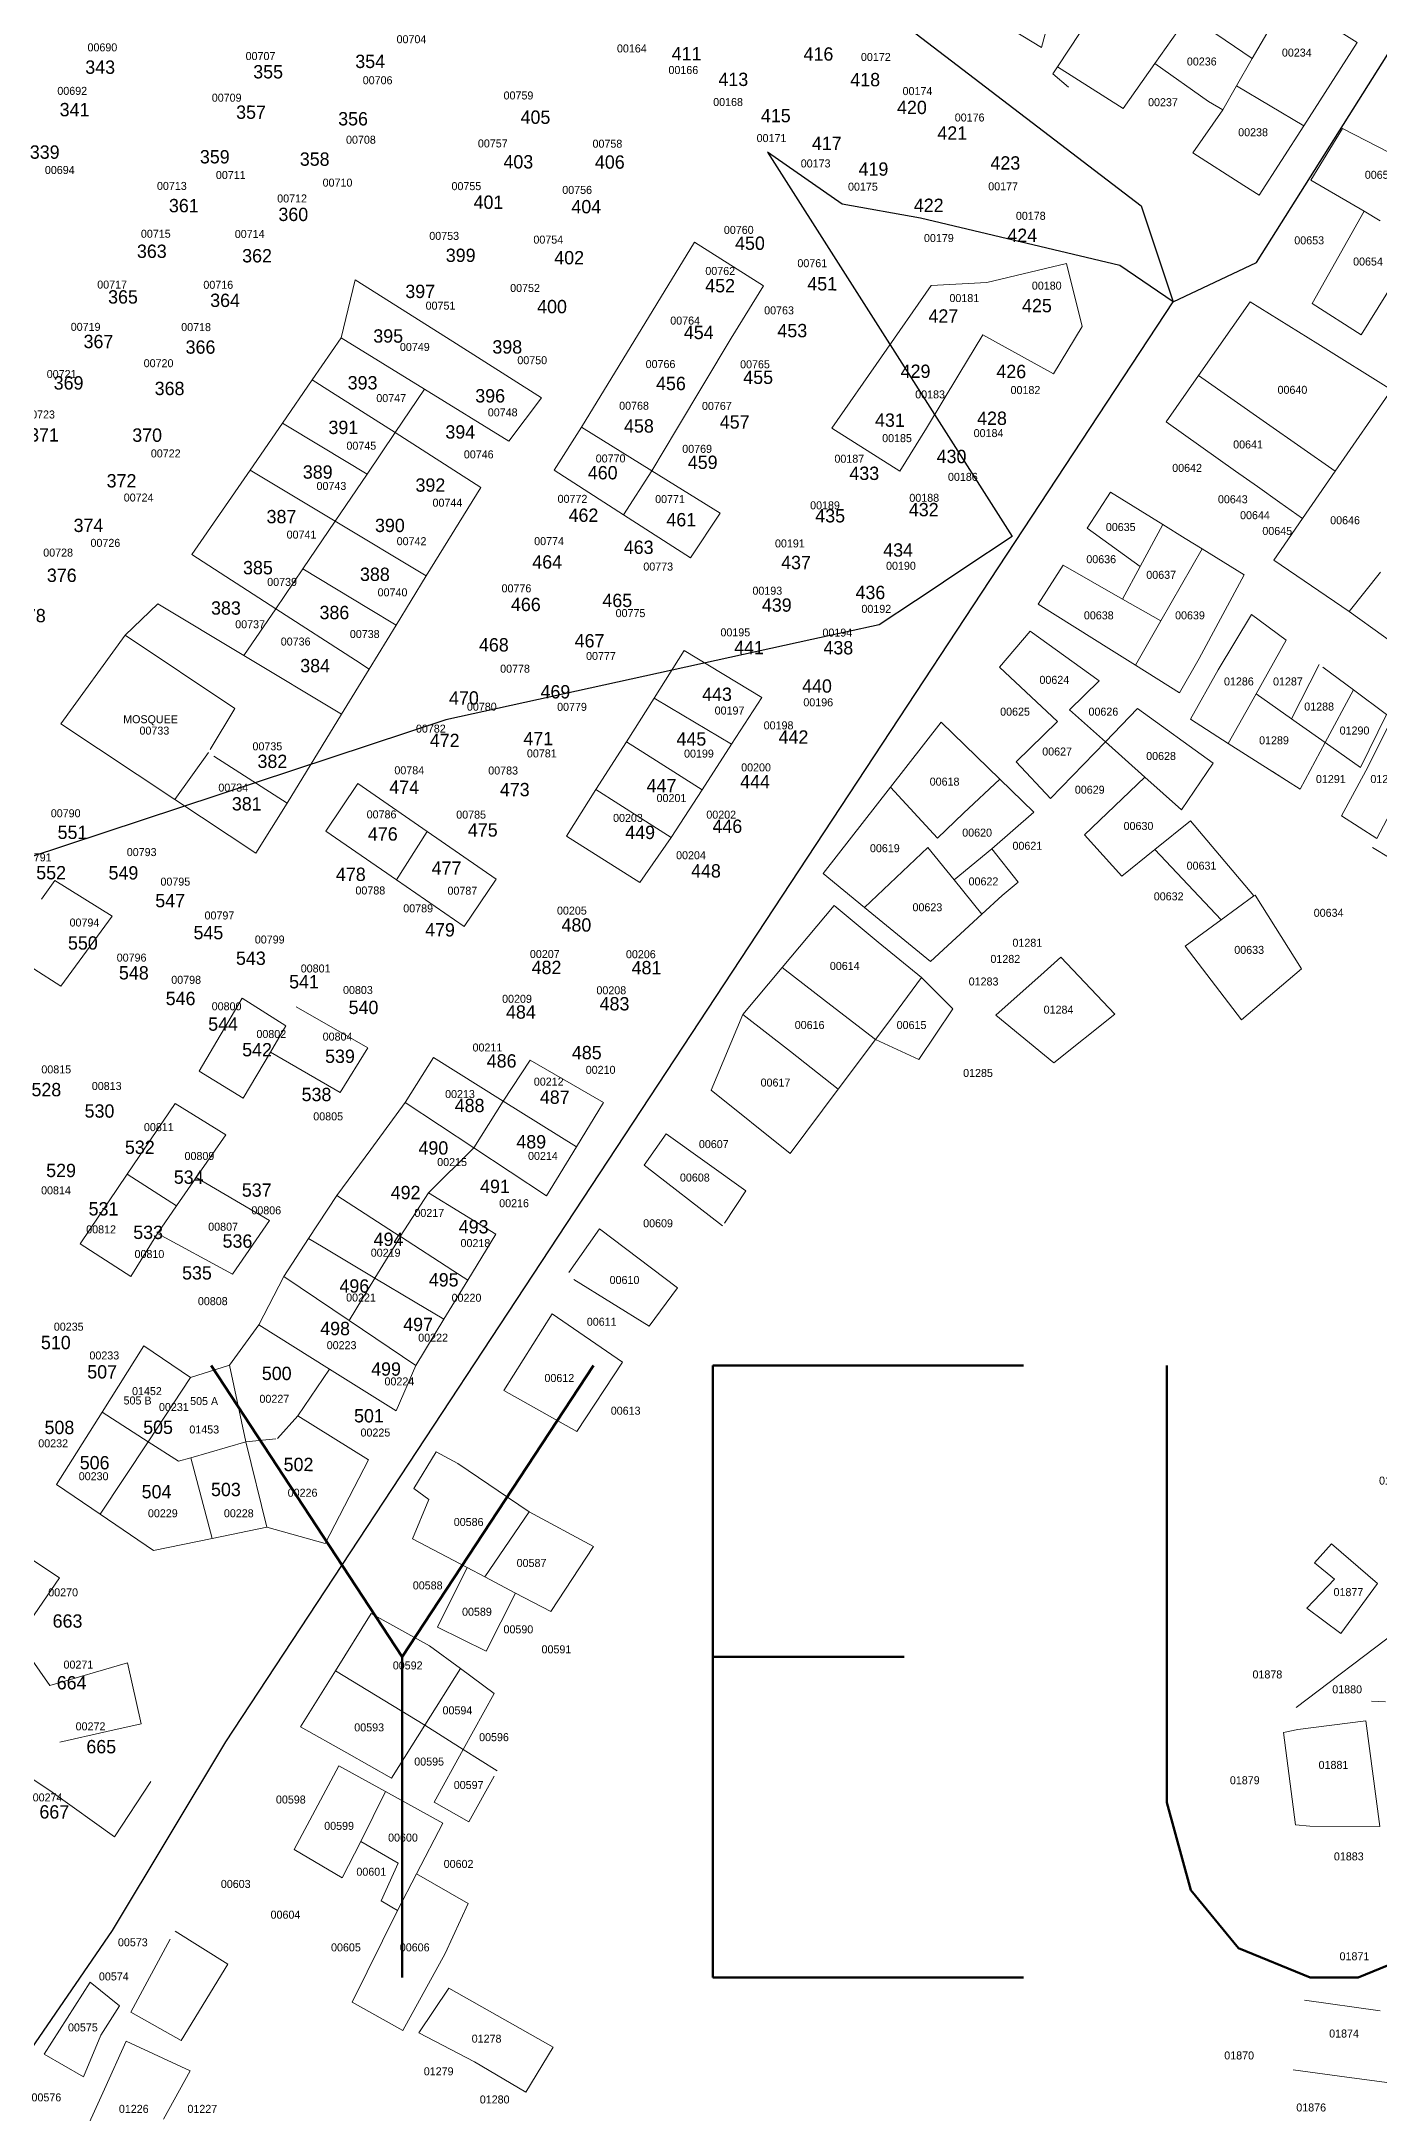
# Model space of a CAD drawing. Header units: metres. Extents: x 245232 to 248406, y 1633796 to 1637634.
# Drawn here: x 245980.5 to 246231.2, y 1635324.9 to 1635713.3 of the extents above; entities that cross this region are included whole.
import ezdxf
from ezdxf.enums import TextEntityAlignment as Align

# ---------------------------------------------------------------- set-up
doc = ezdxf.new("R2010")
doc.units = ezdxf.units.M
doc.header["$MEASUREMENT"] = 0
for name, color, linetype in [('historique_numero_parcelle', 7, 'Continuous'), ('limites_sections', 7, 'Continuous'), ('numero_lot', 7, 'Continuous')]:
    doc.layers.add(name, color=color, linetype=linetype)
doc.layers.add('LIMITES_PARCELLES', color=7, linetype='Continuous', lineweight=0, true_color=0xffffff)
doc.layers.add('Nom_Commune', color=7, linetype='Continuous', lineweight=0)
doc.layers.add('Toponymie', color=7, linetype='Continuous', lineweight=30)
doc.styles.add('Style-ENGINEERING', font='ENGINEERING.shx')
doc.styles.add('Style-FANCY', font='FANCY.shx')
doc.styles.add('Style-STANDARD', font='STANDARD.shx')
doc.styles.add('Style-WORKING', font='WORKING.shx')

msp = doc.modelspace()

# ---------------------------------------------------------------- linework, layer by layer
at = {"layer": 'limites_parcelles'}
for p, q in [((246173.188, 1635731.943), (246167.897, 1635712.152)), ((246170.871, 1635708.494), (246182.827, 1635726.678)), ((246167.897, 1635712.152), (246155.953, 1635719.401)), ((246195.477, 1635718.095), (246189.151, 1635709.148)), ((246195.477, 1635718.095), (246207.35, 1635710.04)), ((246207.35, 1635710.04), (246213.897, 1635721.314)), ((246213.897, 1635721.314), (246227.051, 1635713.052)), ((246207.35, 1635710.04), (246204.452, 1635704.959)), ((246227.051, 1635713.052), (246217.03, 1635697.473)), ((246170.03, 1635707.215), (246170.871, 1635708.494)), ((246172.94, 1635704.702), (246170.03, 1635707.215)), ((246183.162, 1635700.678), (246170.871, 1635708.494)), ((246189.151, 1635709.148), (246183.162, 1635700.678)), ((246199.174, 1635702.023), (246189.151, 1635709.148)), ((246204.452, 1635704.959), (246201.873, 1635700.435)), ((246204.452, 1635704.959), (246217.03, 1635697.473)), ((246196.218, 1635692.374), (246201.873, 1635700.435)), ((246201.873, 1635700.435), (246199.174, 1635702.023)), ((246217.03, 1635697.473), (246208.659, 1635684.461)), ((246218.382, 1635687.271), (246224.286, 1635696.918)), ((246224.286, 1635696.918), (246237.552, 1635690.141)), ((246205.806, 1635686.276), (246196.218, 1635692.374)), ((246228.337, 1635681.424), (246218.382, 1635687.271)), ((246208.659, 1635684.461), (246205.806, 1635686.276)), ((246218.583, 1635664.144), (246228.337, 1635681.424)), ((246231.344, 1635679.657), (246228.337, 1635681.424)), ((246081.659, 1635640.976), (246102.873, 1635675.615)), ((246102.873, 1635675.615), (246115.785, 1635667.466)), ((246238.469, 1635675.471), (246227.792, 1635658.265)), ((246157.637, 1635668.094), (246172.602, 1635671.675)), ((246172.602, 1635671.675), (246175.502, 1635659.819)), ((246036.643, 1635657.701), (246039.263, 1635668.576)), ((246039.263, 1635668.576), (246057.556, 1635657.004)), ((246115.785, 1635667.466), (246109.753, 1635657.623)), ((246128.617, 1635640.769), (246147.184, 1635667.506)), ((246147.184, 1635667.506), (246157.637, 1635668.094)), ((246197.308, 1635650.633), (246206.966, 1635664.472)), ((246206.966, 1635664.472), (246219.67, 1635656.56)), ((246227.792, 1635658.265), (246218.583, 1635664.144)), ((246175.502, 1635659.819), (246170.148, 1635650.963)), ((246031.238, 1635649.857), (246036.643, 1635657.701)), ((246036.643, 1635657.701), (246052.264, 1635648.079)), ((246057.556, 1635657.004), (246074.188, 1635646.483)), ((246109.753, 1635657.623), (246104.622, 1635649.068)), ((246156.871, 1635658.298), (246152.381, 1635650.815)), ((246170.148, 1635650.963), (246156.871, 1635658.298)), ((246219.67, 1635656.56), (246233.477, 1635647.962)), ((246025.649, 1635641.748), (246031.238, 1635649.857)), ((246031.238, 1635649.857), (246034.842, 1635647.554)), ((246052.264, 1635648.079), (246046.753, 1635639.944)), ((246068.098, 1635638.325), (246052.264, 1635648.079)), ((246104.622, 1635649.068), (246099.489, 1635640.507)), ((246152.381, 1635650.815), (246146.366, 1635640.789)), ((246191.247, 1635641.95), (246197.308, 1635650.633)), ((246210.064, 1635641.728), (246197.308, 1635650.633)), ((246233.477, 1635647.962), (246222.946, 1635632.733)), ((246034.842, 1635647.554), (246046.753, 1635639.944)), ((246074.188, 1635646.483), (246068.098, 1635638.325)), ((246019.577, 1635632.937), (246025.649, 1635641.748)), ((246033.021, 1635637.301), (246025.649, 1635641.748)), ((246076.55, 1635632.93), (246081.659, 1635640.976)), ((246081.659, 1635640.976), (246094.861, 1635632.79)), ((246099.489, 1635640.507), (246094.861, 1635632.79)), ((246141.317, 1635632.726), (246128.617, 1635640.769)), ((246146.366, 1635640.789), (246141.317, 1635632.726)), ((246204.248, 1635632.749), (246191.247, 1635641.95)), ((246222.946, 1635632.733), (246210.064, 1635641.728)), ((246041.498, 1635632.188), (246033.021, 1635637.301)), ((246046.753, 1635639.944), (246041.498, 1635632.188)), ((246046.753, 1635639.944), (246062.797, 1635629.692)), ((246008.662, 1635617.099), (246019.577, 1635632.937)), ((246035.52, 1635623.362), (246019.577, 1635632.937)), ((246089.583, 1635624.542), (246076.55, 1635632.93)), ((246089.583, 1635624.542), (246094.861, 1635632.79)), ((246094.861, 1635632.79), (246107.689, 1635624.836)), ((246208.373, 1635629.829), (246204.248, 1635632.749)), ((246222.946, 1635632.733), (246216.809, 1635623.859)), ((246041.498, 1635632.188), (246035.52, 1635623.362)), ((246062.797, 1635629.692), (246052.609, 1635613.099)), ((246176.44, 1635622.024), (246180.819, 1635628.793)), ((246180.819, 1635628.793), (246190.63, 1635622.713)), ((246212.553, 1635626.871), (246208.373, 1635629.829)), ((246102.091, 1635616.491), (246089.583, 1635624.542)), ((246089.583, 1635624.542), (246089.583, 1635624.542)), ((246107.689, 1635624.836), (246102.091, 1635616.491)), ((246216.809, 1635623.859), (246212.553, 1635626.871)), ((246029.452, 1635614.405), (246035.52, 1635623.362)), ((246035.52, 1635623.362), (246052.609, 1635613.099)), ((246186.361, 1635614.829), (246176.44, 1635622.024)), ((246186.361, 1635614.829), (246190.63, 1635622.713)), ((246190.63, 1635622.713), (246194.808, 1635620.124)), ((246211.411, 1635616.053), (246216.809, 1635623.859)), ((246024.395, 1635606.941), (246008.662, 1635617.099)), ((246190.257, 1635604.662), (246197.997, 1635618.148)), ((246194.808, 1635620.124), (246197.997, 1635618.148)), ((246197.997, 1635618.148), (246205.855, 1635613.278)), ((246024.395, 1635606.941), (246029.452, 1635614.405)), ((246041.797, 1635606.959), (246029.452, 1635614.405)), ((246052.609, 1635613.099), (246046.936, 1635603.859)), ((246167.246, 1635607.817), (246171.965, 1635615.109)), ((246171.965, 1635615.109), (246183.076, 1635608.763)), ((246183.076, 1635608.763), (246186.361, 1635614.829)), ((246205.855, 1635613.278), (246197.425, 1635597.625)), ((246225.552, 1635606.44), (246211.411, 1635616.053)), ((246225.552, 1635606.44), (246231.394, 1635613.823)), ((245996.206, 1635601.981), (246002.292, 1635607.855)), ((246002.292, 1635607.855), (246018.44, 1635598.151)), ((246018.44, 1635598.151), (246024.395, 1635606.941)), ((246039.309, 1635597.311), (246024.395, 1635606.941)), ((246046.936, 1635603.859), (246041.797, 1635606.959)), ((246180.976, 1635599.196), (246167.246, 1635607.817)), ((246183.076, 1635608.763), (246190.257, 1635604.662)), ((246200.977, 1635595.509), (246207.248, 1635605.837)), ((246207.248, 1635605.837), (246213.72, 1635601.053)), ((246238.384, 1635597.179), (246225.552, 1635606.44)), ((245984.141, 1635585.366), (245996.206, 1635601.981)), ((245996.206, 1635601.981), (246016.738, 1635588.223)), ((246046.936, 1635603.859), (246041.892, 1635595.643)), ((246159.992, 1635596.02), (246165.769, 1635602.736)), ((246165.769, 1635602.736), (246178.683, 1635593.409)), ((246185.492, 1635596.36), (246190.257, 1635604.662)), ((246036.696, 1635587.18), (246018.44, 1635598.151)), ((246041.892, 1635595.643), (246039.309, 1635597.311)), ((246095.281, 1635590.176), (246100.955, 1635599.105)), ((246100.955, 1635599.105), (246115.478, 1635590.314)), ((246185.492, 1635596.36), (246180.976, 1635599.196)), ((246197.425, 1635597.625), (246193.723, 1635591.192)), ((246213.72, 1635601.053), (246208.086, 1635590.991)), ((246213.72, 1635601.053), (246213.72, 1635601.053)), ((246041.892, 1635595.643), (246036.696, 1635587.18)), ((246170.889, 1635585.8), (246159.992, 1635596.02)), ((246178.683, 1635593.409), (246173.158, 1635588.015)), ((246193.723, 1635591.192), (246185.492, 1635596.36)), ((246195.802, 1635586.256), (246200.977, 1635595.509)), ((246214.713, 1635586.329), (246219.922, 1635596.469)), ((246220.583, 1635595.981), (246226.354, 1635591.715)), ((246090.092, 1635582.01), (246095.281, 1635590.176)), ((246095.281, 1635590.176), (246098.252, 1635588.415)), ((246115.478, 1635590.314), (246109.818, 1635581.558)), ((246208.086, 1635590.991), (246202.89, 1635581.713)), ((246208.086, 1635590.991), (246214.713, 1635586.329)), ((246221.055, 1635581.868), (246226.354, 1635591.715)), ((246226.354, 1635591.715), (246232.563, 1635587.125)), ((246016.738, 1635588.223), (246012.125, 1635580.567)), ((246036.696, 1635587.18), (246026.503, 1635570.526)), ((246098.252, 1635588.415), (246109.818, 1635581.558)), ((246139.604, 1635573.519), (246149.1, 1635585.67)), ((246149.1, 1635585.67), (246160.052, 1635575.017)), ((246163.149, 1635578.243), (246170.889, 1635585.8)), ((246173.158, 1635588.015), (246179.863, 1635582.006)), ((246179.863, 1635582.006), (246185.864, 1635588.222)), ((246185.864, 1635588.222), (246200.059, 1635577.971)), ((246202.89, 1635581.713), (246195.802, 1635586.256)), ((246214.713, 1635586.329), (246215.625, 1635585.688)), ((246215.625, 1635585.688), (246221.055, 1635581.868)), ((246232.563, 1635587.125), (246227.693, 1635577.199)), ((246228.634, 1635576.547), (246233.584, 1635586.37)), ((246005.495, 1635571.192), (245984.141, 1635585.366)), ((246084.391, 1635573.039), (246090.092, 1635582.01)), ((246090.092, 1635582.01), (246095.729, 1635578.437)), ((246179.863, 1635582.006), (246169.58, 1635571.355)), ((246187.238, 1635575.395), (246179.863, 1635582.006)), ((246221.055, 1635581.868), (246216.334, 1635573.096)), ((246227.693, 1635577.199), (246221.055, 1635581.868)), ((246240.351, 1635582.228), (246230.756, 1635563.852)), ((246011.764, 1635579.968), (246005.495, 1635571.192)), ((246012.764, 1635579.328), (246026.503, 1635570.526)), ((246095.729, 1635578.437), (246104.292, 1635573.009)), ((246109.818, 1635581.558), (246104.292, 1635573.009)), ((246169.58, 1635571.355), (246163.149, 1635578.243)), ((246200.059, 1635577.971), (246194.106, 1635569.239)), ((246202.89, 1635581.713), (246202.89, 1635581.713)), ((246202.89, 1635581.713), (246213.778, 1635574.734)), ((246033.76, 1635565.272), (246039.793, 1635574.162)), ((246039.793, 1635574.162), (246052.763, 1635565.215)), ((246160.052, 1635575.017), (246153.302, 1635568.598)), ((246160.052, 1635575.017), (246166.439, 1635568.804)), ((246175.929, 1635564.556), (246187.238, 1635575.395)), ((246194.106, 1635569.239), (246187.238, 1635575.395)), ((246213.778, 1635574.734), (246211.158, 1635576.414)), ((246216.334, 1635573.096), (246213.778, 1635574.734)), ((246224.083, 1635568.13), (246228.634, 1635576.547)), ((246020.654, 1635561.13), (246005.495, 1635571.192)), ((246026.503, 1635570.526), (246020.654, 1635561.13)), ((246078.859, 1635564.333), (246084.391, 1635573.039)), ((246092.979, 1635567.559), (246084.391, 1635573.039)), ((246104.292, 1635573.009), (246098.495, 1635564.04)), ((246126.955, 1635557.333), (246139.604, 1635573.519)), ((246148.423, 1635563.957), (246139.604, 1635573.519)), ((246098.495, 1635564.04), (246092.979, 1635567.559)), ((246153.302, 1635568.598), (246148.423, 1635563.957)), ((246166.439, 1635568.804), (246158.61, 1635561.933)), ((246189.098, 1635561.793), (246195.805, 1635567.221)), ((246195.805, 1635567.221), (246207.679, 1635553.111)), ((246230.756, 1635563.852), (246224.083, 1635568.13)), ((246047.024, 1635556.123), (246033.76, 1635565.272)), ((246052.763, 1635565.215), (246047.024, 1635556.123)), ((246052.763, 1635565.215), (246052.763, 1635565.215)), ((246052.763, 1635565.215), (246065.722, 1635556.276)), ((246092.613, 1635555.645), (246078.859, 1635564.333)), ((246098.495, 1635564.04), (246092.613, 1635555.645)), ((246182.94, 1635556.809), (246175.929, 1635564.556)), ((246134.742, 1635550.946), (246146.591, 1635562.215)), ((246146.591, 1635562.215), (246151.505, 1635556.152)), ((246158.61, 1635561.933), (246151.505, 1635556.152)), ((246158.61, 1635561.933), (246163.54, 1635555.71)), ((246189.098, 1635561.793), (246182.94, 1635556.809)), ((246201.547, 1635548.613), (246189.098, 1635561.793)), ((246236.512, 1635558.211), (246229.924, 1635562.179)), ((245980.477, 1635552.504), (245983.017, 1635555.997)), ((245983.017, 1635555.997), (245993.733, 1635549.329)), ((246059.69, 1635547.386), (246047.024, 1635556.123)), ((246065.722, 1635556.276), (246059.69, 1635547.386)), ((246134.742, 1635550.946), (246126.955, 1635557.333)), ((246151.505, 1635556.152), (246156.727, 1635549.71)), ((246163.54, 1635555.71), (246160.53, 1635553.205)), ((246119.301, 1635539.684), (246129.018, 1635551.3)), ((246129.018, 1635551.3), (246137.306, 1635544.461)), ((246147.07, 1635540.835), (246134.742, 1635550.946)), ((246160.53, 1635553.205), (246156.727, 1635549.71)), ((246207.679, 1635553.111), (246201.547, 1635548.613)), ((246207.679, 1635553.111), (246207.917, 1635553.285)), ((246207.917, 1635553.285), (246216.632, 1635539.444)), ((245993.733, 1635549.329), (245984.128, 1635536.232)), ((246156.727, 1635549.71), (246147.07, 1635540.835)), ((246194.82, 1635543.68), (246201.547, 1635548.613)), ((246137.306, 1635544.461), (246145.37, 1635537.807)), ((246205.361, 1635529.919), (246194.82, 1635543.68)), ((245984.128, 1635536.232), (245974.021, 1635542.711)), ((246111.951, 1635530.897), (246119.301, 1635539.684)), ((246127.617, 1635533.284), (246119.301, 1635539.684)), ((246167.738, 1635538.276), (246171.521, 1635541.637)), ((246171.521, 1635541.637), (246181.644, 1635530.98)), ((246216.632, 1635539.444), (246205.361, 1635529.919)), ((246145.37, 1635537.807), (246139.258, 1635529.552)), ((246145.37, 1635537.807), (246151.241, 1635531.979)), ((246163.894, 1635534.862), (246167.738, 1635538.276)), ((246010.027, 1635520.258), (246018.072, 1635533.974)), ((246018.072, 1635533.974), (246026.276, 1635528.771)), ((246028.229, 1635532.364), (246041.674, 1635524.639)), ((246136.775, 1635526.237), (246127.617, 1635533.284)), ((246151.241, 1635531.979), (246144.891, 1635522.454)), ((246159.314, 1635530.793), (246163.894, 1635534.862)), ((246026.276, 1635528.771), (246023.419, 1635523.85)), ((246106, 1635516.693), (246111.951, 1635530.897)), ((246111.951, 1635530.897), (246120.838, 1635523.934)), ((246139.258, 1635529.552), (246136.775, 1635526.237)), ((246170.214, 1635521.852), (246159.314, 1635530.793)), ((246181.644, 1635530.98), (246170.214, 1635521.852)), ((246023.419, 1635523.85), (246018.259, 1635515.198)), ((246036.436, 1635516.309), (246023.419, 1635523.85)), ((246041.674, 1635524.639), (246036.436, 1635516.309)), ((246120.838, 1635523.934), (246129.793, 1635516.918)), ((246136.775, 1635526.237), (246129.793, 1635516.918)), ((246144.891, 1635522.454), (246136.775, 1635526.237)), ((246018.259, 1635515.198), (246010.027, 1635520.258)), ((246048.644, 1635514.388), (246053.935, 1635522.854)), ((246053.935, 1635522.854), (246067.032, 1635514.652)), ((246067.035, 1635514.656), (246072.059, 1635522.325)), ((246072.059, 1635522.325), (246085.818, 1635514.388)), ((246120.763, 1635504.866), (246106, 1635516.693)), ((246129.793, 1635516.918), (246120.763, 1635504.866)), ((245996.544, 1635500.944), (246005.538, 1635514.241)), ((246005.538, 1635514.241), (246015.029, 1635508.325)), ((246042.183, 1635505.606), (246048.644, 1635514.388)), ((246061.528, 1635505.884), (246048.644, 1635514.388)), ((246061.528, 1635505.884), (246067.032, 1635514.652)), ((246067.032, 1635514.652), (246067.035, 1635514.656)), ((246067.032, 1635514.652), (246067.035, 1635514.656)), ((246067.032, 1635514.652), (246067.032, 1635514.652)), ((246067.032, 1635514.652), (246067.032, 1635514.652)), ((246067.032, 1635514.652), (246080.727, 1635506.092)), ((246085.818, 1635514.388), (246080.727, 1635506.092)), ((246015.029, 1635508.325), (246009.51, 1635500.373)), ((246093.427, 1635502.673), (246097.524, 1635508.518)), ((246097.524, 1635508.518), (246112.51, 1635497.863)), ((246035.826, 1635496.965), (246042.183, 1635505.606)), ((246061.528, 1635505.884), (246053.044, 1635497.465)), ((246075.102, 1635496.925), (246061.528, 1635505.884)), ((246080.727, 1635506.092), (246075.102, 1635496.925)), ((245987.726, 1635487.907), (245996.544, 1635500.944)), ((246005.788, 1635495.009), (245996.544, 1635500.944)), ((246009.51, 1635500.373), (246005.788, 1635495.009)), ((246009.51, 1635500.373), (246023.239, 1635492.282)), ((246108.09, 1635491.262), (246093.427, 1635502.673)), ((246030.552, 1635488.921), (246035.826, 1635496.965)), ((246035.826, 1635496.965), (246047.726, 1635489.289)), ((246047.726, 1635489.289), (246053.044, 1635497.465)), ((246053.044, 1635497.465), (246065.611, 1635489.698)), ((246112.51, 1635497.863), (246108.46, 1635491.769)), ((246005.788, 1635495.009), (246002.226, 1635489.877)), ((246002.226, 1635489.877), (245997.208, 1635481.809)), ((246016.258, 1635482.232), (246002.226, 1635489.877)), ((246023.239, 1635492.282), (246016.258, 1635482.232)), ((246025.889, 1635481.809), (246030.552, 1635488.921)), ((246030.552, 1635488.921), (246033.3, 1635487.279)), ((246047.742, 1635489.279), (246042.984, 1635481.492)), ((246047.726, 1635489.289), (246047.742, 1635489.279)), ((246057.584, 1635482.931), (246047.742, 1635489.279)), ((246065.611, 1635489.698), (246060.387, 1635481.123)), ((246079.33, 1635482.562), (246085.071, 1635490.753)), ((246085.071, 1635490.753), (246099.652, 1635479.694)), ((245997.208, 1635481.809), (245987.726, 1635487.907)), ((246033.3, 1635487.279), (246042.984, 1635481.492)), ((246021.232, 1635472.707), (246025.889, 1635481.809)), ((246038.138, 1635473.562), (246025.889, 1635481.809)), ((246042.984, 1635481.492), (246038.138, 1635473.562)), ((246050.53, 1635476.984), (246042.984, 1635481.492)), ((246060.387, 1635481.123), (246055.907, 1635473.771)), ((246060.387, 1635481.123), (246057.584, 1635482.931)), ((246094.375, 1635472.458), (246080.282, 1635481.212)), ((246055.907, 1635473.771), (246050.53, 1635476.984)), ((246099.652, 1635479.694), (246094.375, 1635472.458)), ((246050.649, 1635465.14), (246038.138, 1635473.562)), ((246055.907, 1635473.771), (246050.649, 1635465.14)), ((246067.106, 1635460.416), (246076.213, 1635474.789)), ((246076.213, 1635474.789), (246089.398, 1635465.729)), ((246015.729, 1635465.193), (246021.232, 1635472.707)), ((246034.461, 1635464.433), (246021.232, 1635472.707)), ((245991.863, 1635456.375), (245999.702, 1635468.786)), ((245999.702, 1635468.786), (246008.426, 1635462.865)), ((246089.398, 1635465.729), (246080.838, 1635452.717)), ((246008.426, 1635462.865), (246000.47, 1635450.83)), ((246015.729, 1635465.193), (246008.426, 1635462.865)), ((246018.78, 1635450.795), (246015.729, 1635465.193)), ((246034.461, 1635464.433), (246028.535, 1635455.668)), ((246046.95, 1635456.62), (246034.461, 1635464.433)), ((246050.649, 1635465.14), (246046.95, 1635456.62)), ((246080.838, 1635452.717), (246067.106, 1635460.416)), ((245983.315, 1635442.841), (245991.863, 1635456.375)), ((245991.863, 1635456.375), (246000.47, 1635450.83)), ((246024.725, 1635451.435), (246028.535, 1635455.668)), ((246028.535, 1635455.668), (246041.764, 1635447.413)), ((246000.47, 1635450.83), (245991.493, 1635437.253)), ((246000.47, 1635450.83), (246006.161, 1635447.163)), ((246008.492, 1635447.834), (246018.78, 1635450.795)), ((246018.78, 1635450.795), (246018.798, 1635450.8)), ((246018.798, 1635450.8), (246024.386, 1635451.398)), ((246022.714, 1635434.819), (246018.798, 1635450.8)), ((246006.161, 1635447.163), (246008.492, 1635447.834)), ((246012.448, 1635432.702), (246008.492, 1635447.834)), ((246041.764, 1635447.413), (246033.677, 1635431.761)), ((246050.278, 1635442.08), (246054.485, 1635448.907)), ((246054.485, 1635448.907), (246058.533, 1635446.763)), ((246058.533, 1635446.763), (246071.868, 1635437.715)), ((245991.493, 1635437.253), (245983.315, 1635442.841)), ((246053.056, 1635440.016), (246050.278, 1635442.08)), ((246050.04, 1635432.635), (246053.056, 1635440.016)), ((246001.467, 1635430.438), (245991.493, 1635437.253)), ((246022.714, 1635434.819), (246012.448, 1635432.702)), ((246033.677, 1635431.761), (246022.714, 1635434.819)), ((246071.868, 1635437.715), (246063.544, 1635425.51)), ((246071.868, 1635437.715), (246083.933, 1635431.206)), ((245976.22, 1635430.384), (245983.87, 1635425.339)), ((246012.448, 1635432.702), (246001.467, 1635430.438)), ((246060.233, 1635427.257), (246050.04, 1635432.635)), ((246083.933, 1635431.206), (246075.916, 1635418.982)), ((246219.07, 1635428.11), (246222.245, 1635431.682)), ((246222.245, 1635431.682), (246230.844, 1635424.274)), ((246054.717, 1635416.104), (246060.233, 1635427.257)), ((246063.544, 1635425.51), (246060.233, 1635427.257)), ((246222.774, 1635425.068), (246219.07, 1635428.11)), ((245983.87, 1635425.339), (245975.988, 1635413.811)), ((246069.336, 1635422.454), (246063.544, 1635425.51)), ((246217.614, 1635419.644), (246222.774, 1635425.068)), ((246230.844, 1635424.274), (246223.964, 1635414.881)), ((246069.336, 1635422.454), (246063.797, 1635411.563)), ((246075.916, 1635418.982), (246069.336, 1635422.454)), ((246223.964, 1635414.881), (246217.614, 1635419.644)), ((246035.578, 1635407.899), (246042.289, 1635418.627)), ((246042.289, 1635418.627), (246053.232, 1635412.561)), ((246063.797, 1635411.563), (246054.717, 1635416.104)), ((246215.63, 1635400.99), (246234.416, 1635415.278)), ((245975.988, 1635413.811), (245982.084, 1635405.164)), ((246053.232, 1635412.561), (246058.993, 1635408.314)), ((245982.084, 1635405.164), (245996.626, 1635409.366)), ((245996.626, 1635409.366), (245999.166, 1635397.936)), ((246029.006, 1635397.392), (246035.578, 1635407.899)), ((246052.336, 1635397.693), (246035.578, 1635407.899)), ((246058.993, 1635408.314), (246052.336, 1635397.693)), ((246058.993, 1635408.314), (246065.295, 1635403.668)), ((246065.295, 1635403.668), (246059.501, 1635393.169)), ((246229.722, 1635402.183), (246232.358, 1635402.098)), ((245992.713, 1635396.502), (245983.926, 1635394.549)), ((245999.166, 1635397.936), (245992.713, 1635396.502)), ((246037.691, 1635392.504), (246029.006, 1635397.392)), ((246052.336, 1635397.693), (246046.113, 1635387.764)), ((246059.501, 1635393.169), (246052.336, 1635397.693)), ((246213.249, 1635396.36), (246215.895, 1635396.889)), ((246215.498, 1635379.03), (246213.249, 1635396.36)), ((246215.895, 1635396.889), (246228.67, 1635398.492)), ((246228.67, 1635398.492), (246231.316, 1635378.701)), ((245982.471, 1635385.15), (245968.368, 1635394.655)), ((246046.113, 1635387.764), (246037.691, 1635392.504)), ((246054.052, 1635383.296), (246059.501, 1635393.169)), ((246059.501, 1635393.169), (246065.856, 1635389.157)), ((246027.852, 1635374.415), (246036.188, 1635390.069)), ((246036.188, 1635390.069), (246044.969, 1635385.244)), ((246065.31, 1635388.166), (246060.597, 1635379.612)), ((245994.189, 1635376.787), (245982.471, 1635385.15)), ((246001.002, 1635387.172), (245994.189, 1635376.787)), ((246044.969, 1635385.244), (246040.355, 1635375.891)), ((246044.969, 1635385.244), (246055.718, 1635379.338)), ((246060.597, 1635379.612), (246054.052, 1635383.296)), ((246055.718, 1635379.338), (246050.789, 1635369.85)), ((246218.144, 1635378.765), (246215.498, 1635379.03)), ((246231.316, 1635378.701), (246218.144, 1635378.765)), ((246036.866, 1635369.093), (246027.852, 1635374.415)), ((246040.355, 1635375.891), (246036.866, 1635369.093)), ((246047.342, 1635371.846), (246040.355, 1635375.891)), ((246044.158, 1635364.788), (246047.342, 1635371.846)), ((246050.789, 1635369.85), (246047.185, 1635363)), ((246050.789, 1635369.85), (246060.452, 1635364.255)), ((246047.184, 1635363), (246044.158, 1635364.788)), ((246038.715, 1635345.824), (246047.184, 1635363)), ((246047.185, 1635363), (246047.184, 1635363)), ((246060.452, 1635364.255), (246056.151, 1635354.924)), ((245997.252, 1635343.903), (246004.632, 1635357.593)), ((246005.573, 1635359.078), (246015.401, 1635352.911)), ((246015.401, 1635352.911), (246006.644, 1635338.637)), ((246056.151, 1635354.924), (246048.228, 1635340.482)), ((245981.001, 1635336.057), (245989.605, 1635349.525)), ((245989.605, 1635349.525), (245995.107, 1635345.105)), ((245995.107, 1635345.105), (245991.615, 1635339.602)), ((246048.228, 1635340.482), (246038.715, 1635345.824)), ((246051.226, 1635340.018), (246056.844, 1635348.444)), ((246056.844, 1635348.444), (246076.37, 1635337.332)), ((246217.144, 1635346.157), (246231.328, 1635344.189)), ((246006.644, 1635338.637), (245997.252, 1635343.903)), ((245991.615, 1635339.602), (245988.344, 1635331.809)), ((245992.29, 1635329.506), (245996.344, 1635338.51)), ((245996.344, 1635338.51), (246008.363, 1635332.936)), ((246061.606, 1635334.633), (246051.226, 1635340.018)), ((246076.37, 1635337.332), (246071.25, 1635328.908)), ((245988.344, 1635331.809), (245981.001, 1635336.057)), ((246071.25, 1635328.908), (246061.606, 1635334.633)), ((245987.578, 1635319.042), (245992.29, 1635329.506)), ((246008.363, 1635332.936), (246003.387, 1635323.862)), ((246223.707, 1635331.933), (246215.034, 1635333.087)), ((246236.372, 1635330.248), (246223.707, 1635331.933))]:
    msp.add_line(p, q, dxfattribs=at)
at = {"layer": 'limites_sections', "flags": 128}
for points in [[(246128.206, 1635727.098), (246186.553, 1635682.48), (246186.553, 1635682.48), (246192.559, 1635664.461), (246182.584, 1635671.289), (246145.211, 1635680.152), (246130.526, 1635682.772), (246116.548, 1635692.48), (246162.421, 1635620.487), (246153.362, 1635614.467), (246145.698, 1635609.373), (246144.254, 1635608.414), (246137.491, 1635603.92), (246124.871, 1635601.152), (246080.756, 1635591.475), (246056.249, 1635586.1), (245757.299, 1635487.38), (245709.851, 1635473.352), (245450.458, 1635384.497), (245338.384, 1635452.238), (245352.23, 1635460.654), (245385.352, 1635510.608), (245506.207, 1635694.504), (245674.383, 1635951.917)], [(246011.802, 1634851.075), (246003.757, 1634903.681), (245876.166, 1635183.709), (245912.36, 1635240.445), (245993.803, 1635359.213), (246015.039, 1635394.607), (246192.559, 1635664.461), (246208.147, 1635671.811), (246232.762, 1635710.906)]]:
    msp.add_lwpolyline(points, dxfattribs=at)

# ---------------------------------------------------------------- texts
at = {"layer": 'historique_numero_parcelle', "style": 'Style-FANCY'}
for s, p in [('00704', (246049.826, 1635713.678)), ('00690', (245991.908, 1635712.151)), ('00707', (246021.537, 1635710.524)), ('00164', (246091.124, 1635711.951)), ('00172', (246136.843, 1635710.349)), ('00236', (246197.921, 1635709.505)), ('00234', (246215.726, 1635711.177)), ('00706', (246043.484, 1635705.988)), ('00166', (246100.772, 1635707.905)), ('00692', (245986.257, 1635704)), ('00709', (246015.196, 1635702.719)), ('00759', (246069.878, 1635703.139)), ('00168', (246109.151, 1635701.905)), ('00174', (246144.645, 1635703.957)), ('00237', (246190.65, 1635701.878)), ('00176', (246154.422, 1635699.007)), ('00708', (246040.355, 1635694.841)), ('00757', (246065.062, 1635694.148)), ('00758', (246086.544, 1635694.099)), ('00171', (246117.296, 1635695.15)), ('00238', (246207.536, 1635696.246)), ('00173', (246125.563, 1635690.4)), ('00694', (245983.922, 1635689.172)), ('00713', (246004.925, 1635686.184)), ('00711', (246015.967, 1635688.228)), ('00710', (246035.968, 1635686.802)), ('00755', (246060.117, 1635686.143)), ('00175', (246134.421, 1635686.043)), ('00177', (246160.699, 1635686.113)), ('00651', (246231.262, 1635688.268)), ('00712', (246027.453, 1635683.832)), ('00756', (246080.874, 1635685.438)), ('00178', (246165.876, 1635680.582)), ('00715', (246001.916, 1635677.221)), ('00714', (246019.506, 1635677.18)), ('00753', (246055.956, 1635676.821)), ('00754', (246075.465, 1635676.119)), ('00760', (246111.154, 1635677.944)), ('00179', (246148.654, 1635676.416)), ('00653', (246218.051, 1635675.987)), ('00761', (246124.935, 1635671.703)), ('00654', (246229.069, 1635672.016)), ('00717', (245993.732, 1635667.696)), ('00716', (246013.621, 1635667.65)), ('00752', (246071.109, 1635667.061)), ('00762', (246107.687, 1635670.247)), ('00180', (246168.868, 1635667.499)), ('00751', (246055.269, 1635663.747)), ('00763', (246118.707, 1635662.862)), ('00181', (246153.424, 1635665.168)), ('00719', (245988.769, 1635659.773)), ('00718', (246009.463, 1635659.725)), ('00764', (246101.113, 1635660.948)), ('00749', (246050.455, 1635656.004)), ('00721', (245984.266, 1635650.928)), ('00720', (246002.435, 1635652.957)), ('00750', (246072.457, 1635653.522)), ('00766', (246096.496, 1635652.795)), ('00765', (246114.2, 1635652.754)), ('00183', (246147.011, 1635647.114)), ('00182', (246164.882, 1635647.926)), ('00640', (246214.91, 1635647.972)), ('00723', (245980.225, 1635643.349)), ('00747', (246046.032, 1635646.421)), ('00748', (246066.917, 1635643.744)), ('00768', (246091.534, 1635644.986)), ('00767', (246107.055, 1635644.95)), ('00184', (246157.965, 1635639.86)), ('00722', (246003.775, 1635636.05)), ('00745', (246040.427, 1635637.497)), ('00746', (246062.43, 1635635.869)), ('00769', (246103.357, 1635636.91)), ('00185', (246140.816, 1635638.914)), ('00641', (246206.594, 1635637.73)), ('00770', (246087.143, 1635635.107)), ('00187', (246131.873, 1635635.058)), ('00186', (246153.15, 1635631.657)), ('00642', (246195.172, 1635633.34)), ('00724', (245998.698, 1635627.783)), ('00743', (246034.826, 1635629.954)), ('00188', (246145.915, 1635627.732)), ('00744', (246056.563, 1635626.815)), ('00772', (246079.997, 1635627.535)), ('00771', (246098.276, 1635627.492)), ('00189', (246127.32, 1635626.329)), ('00643', (246203.739, 1635627.46)), ('00644', (246207.887, 1635624.474)), ('00741', (246029.22, 1635620.834)), ('00635', (246182.732, 1635622.258)), ('00645', (246212.064, 1635621.518)), ('00646', (246224.774, 1635623.529)), ('00728', (245983.614, 1635617.467)), ('00726', (245992.47, 1635619.287)), ('00742', (246049.846, 1635619.602)), ('00774', (246075.61, 1635619.61)), ('00191', (246120.734, 1635619.182)), ('00636', (246179.077, 1635616.223)), ('00773', (246096.063, 1635614.849)), ('00190', (246141.549, 1635614.994)), ('00637', (246190.317, 1635613.296)), ('00739', (246025.586, 1635611.971)), ('00740', (246046.276, 1635610.018)), ('00776', (246069.497, 1635610.77)), ('00193', (246116.509, 1635610.321)), ('00775', (246090.869, 1635606.121)), ('00192', (246136.932, 1635606.923)), ('00638', (246178.62, 1635605.706)), ('00639', (246195.709, 1635605.706)), ('00737', (246019.59, 1635604.034)), ('00736', (246028.123, 1635600.794)), ('00738', (246041.068, 1635602.211)), ('00195', (246110.513, 1635602.516)), ('00194', (246129.629, 1635602.471)), ('00777', (246085.332, 1635598.084)), ('00778', (246069.232, 1635595.706)), ('00624', (246170.292, 1635593.613)), ('01286', (246204.875, 1635593.316)), ('01287', (246214.066, 1635593.316)), ('00196', (246126.052, 1635589.403)), ('00780', (246063.007, 1635588.592)), ('00779', (246079.907, 1635588.553)), ('00197', (246109.428, 1635587.864)), ('00198', (246118.618, 1635585.084)), ('00625', (246162.929, 1635587.656)), ('00626', (246179.482, 1635587.656)), ('01288', (246219.914, 1635588.613)), ('00733', (246001.651, 1635584.103)), ('00735', (246022.822, 1635581.16)), ('00782', (246053.456, 1635584.474)), ('01289', (246211.455, 1635582.29)), ('01290', (246226.546, 1635584.119)), ('00781', (246074.254, 1635579.826)), ('00199', (246103.694, 1635579.795)), ('00200', (246114.396, 1635577.208)), ('00627', (246170.814, 1635580.183)), ('00628', (246190.292, 1635579.347)), ('00734', (246016.432, 1635573.42)), ('00784', (246049.414, 1635576.663)), ('00783', (246067.004, 1635576.623)), ('00618', (246149.725, 1635574.541)), ('01291', (246222.108, 1635575.026)), ('01292', (246232.307, 1635575.026)), ('00201', (246098.55, 1635571.462)), ('00629', (246176.924, 1635573.024)), ('00790', (245985.029, 1635568.612)), ('00786', (246044.222, 1635568.396)), ('00785', (246061.007, 1635568.357)), ('00203', (246090.395, 1635567.736)), ('00202', (246107.872, 1635568.352)), ('00630', (246186.062, 1635566.231)), ('00619', (246138.531, 1635562.058)), ('00620', (246155.825, 1635564.985)), ('00621', (246165.237, 1635562.516)), ('00791', (245979.607, 1635560.345)), ('00793', (245999.268, 1635561.335)), ('00204', (246102.204, 1635560.743)), ('00631', (246197.876, 1635558.787)), ('00795', (246005.579, 1635555.8)), ('00788', (246042.119, 1635554.142)), ('00787', (246059.364, 1635554.102)), ('00622', (246157.013, 1635555.84)), ('00789', (246051.079, 1635550.786)), ('00205', (246079.886, 1635550.371)), ('00623', (246146.504, 1635550.993)), ('00632', (246191.715, 1635553.039)), ('00634', (246221.688, 1635549.956)), ('00794', (245988.546, 1635548.135)), ('00797', (246013.841, 1635549.457)), ('00799', (246023.258, 1635544.95)), ('00207', (246074.809, 1635542.234)), ('00206', (246092.809, 1635542.193)), ('01281', (246165.232, 1635544.347)), ('00633', (246206.806, 1635543.006)), ('00796', (245997.383, 1635541.56)), ('00801', (246031.868, 1635539.526)), ('00614', (246131.015, 1635539.997)), ('01282', (246161.107, 1635541.316)), ('00798', (246007.605, 1635537.397)), ('00803', (246039.791, 1635535.483)), ('00208', (246087.276, 1635535.438)), ('01283', (246157.033, 1635537.083)), ('00800', (246015.182, 1635532.435)), ('00209', (246069.6, 1635533.835)), ('01284', (246171.08, 1635531.805)), ('00802', (246023.562, 1635527.241)), ('00804', (246035.977, 1635526.752)), ('00616', (246124.435, 1635528.931)), ('00615', (246143.534, 1635528.931)), ('00211', (246064.061, 1635524.714)), ('00815', (245983.26, 1635520.608)), ('00210', (246085.27, 1635520.526)), ('01285', (246155.989, 1635519.943)), ('00813', (245992.713, 1635517.499)), ('00213', (246058.917, 1635515.988)), ('00212', (246075.542, 1635518.314)), ('00617', (246118.039, 1635518.141)), ('00805', (246034.218, 1635511.807)), ('00811', (246002.484, 1635509.788)), ('00809', (246010.092, 1635504.382)), ('00214', (246074.459, 1635504.387)), ('00607', (246106.476, 1635506.609)), ('00215', (246057.441, 1635503.243)), ('00608', (246102.926, 1635500.338)), ('00814', (245983.209, 1635497.939)), ('00216', (246069.051, 1635495.528)), ('00806', (246022.616, 1635494.197)), ('00217', (246053.164, 1635493.706)), ('00609', (246096.033, 1635491.769)), ('00812', (245991.666, 1635490.626)), ('00807', (246014.528, 1635491.127)), ('00218', (246061.808, 1635488.054)), ('00810', (246000.721, 1635486.005)), ('00219', (246044.986, 1635486.253)), ('00610', (246089.747, 1635481.144)), ('00808', (246012.591, 1635477.173)), ('00221', (246040.368, 1635477.852)), ('00220', (246060.142, 1635477.807)), ('00235', (245985.597, 1635472.389)), ('00611', (246085.473, 1635473.311)), ('00223', (246036.734, 1635468.924)), ('00222', (246053.883, 1635470.331)), ('00233', (245992.27, 1635466.999)), ('00224', (246047.558, 1635462.131)), ('00612', (246077.533, 1635462.769)), ('01452', (246000.255, 1635460.316)), ('00231', (246005.3, 1635457.331)), ('00227', (246024.129, 1635458.871)), ('01453', (246010.996, 1635453.123)), ('00613', (246089.961, 1635456.642)), ('00232', (245982.687, 1635450.527)), ('00225', (246043.068, 1635452.549)), ('00230', (245990.266, 1635444.362)), ('00226', (246029.42, 1635441.27)), ('01898', (246233.931, 1635443.542)), ('00229', (246003.234, 1635437.417)), ('00228', (246017.467, 1635437.419)), ('00586', (246060.539, 1635435.789)), ('00587', (246072.328, 1635428.107)), ('00270', (245984.552, 1635422.6)), ('00588', (246052.863, 1635423.9)), ('01877', (246225.399, 1635422.643)), ('00589', (246062.093, 1635418.962)), ('00590', (246069.86, 1635415.67)), ('00591', (246076.988, 1635411.921)), ('00271', (245987.412, 1635409.057)), ('00592', (246049.117, 1635408.903)), ('01878', (246210.214, 1635407.213)), ('01880', (246225.165, 1635404.427)), ('00594', (246058.438, 1635400.49)), ('00272', (245989.684, 1635397.487)), ('00593', (246041.898, 1635397.289)), ('00596', (246065.291, 1635395.46)), ('00595', (246053.138, 1635390.888)), ('01879', (246205.978, 1635387.384)), ('01881', (246222.599, 1635390.258)), ('00274', (245981.638, 1635384.167)), ('00598', (246027.218, 1635383.772)), ('00597', (246060.539, 1635386.498)), ('00599', (246036.265, 1635378.834)), ('00600', (246048.236, 1635376.639)), ('00602', (246058.653, 1635371.701)), ('01883', (246225.472, 1635373.113)), ('00603', (246016.892, 1635367.951)), ('00601', (246042.296, 1635370.238)), ('00604', (246026.213, 1635362.19)), ('00573', (245997.61, 1635357.017)), ('00605', (246037.544, 1635356.063)), ('00606', (246050.429, 1635356.063)), ('01871', (246226.53, 1635354.392)), ('00574', (245994.047, 1635350.618)), ('00575', (245988.252, 1635341.062)), ('01278', (246063.902, 1635338.95)), ('01874', (246224.581, 1635339.915)), ('01279', (246054.921, 1635332.836)), ('01870', (246204.926, 1635335.809)), ('00576', (245981.412, 1635327.946)), ('01226', (245997.786, 1635325.797)), ('01227', (246010.632, 1635325.797)), ('01280', (246065.417, 1635327.558)), ('01876', (246218.425, 1635326.055))]:
    msp.add_text(s, height=1.5, dxfattribs=at).set_placement(p, align=Align.MIDDLE_CENTER)
at = {"layer": 'Nom_Commune', "color": 121, "linetype": 'Continuous', "lineweight": 70, "style": 'Style-STANDARD'}
msp.add_text('YEUMBEUL NORD', height=114.67262, dxfattribs=at).set_placement((246007.805, 1635350.422))
at = {"layer": 'Nom_Commune', "style": 'Style-STANDARD'}
msp.add_text('YEUMBEUL NORD', height=114.67262, dxfattribs=at).set_placement((246007.805, 1635350.422))
at = {"layer": 'numero_lot', "linetype": 'Continuous', "style": 'Style-WORKING'}
for s, height, p in [('354', 2.5, (246039.299, 1635708.28)), ('411', 2.5, (246098.592, 1635709.727)), ('416', 2.5, (246123.301, 1635709.67)), ('343', 2.5, (245988.702, 1635707.201)), ('355', 2.5, (246020.172, 1635706.331)), ('413', 2.5, (246107.349, 1635704.921)), ('418', 2.5, (246132.058, 1635704.864)), ('420', 2.5, (246140.814, 1635699.659)), ('341', 2.5, (245983.902, 1635699.239)), ('357', 2.5, (246016.967, 1635698.763)), ('356', 2.5, (246036.088, 1635697.523)), ('405', 2.5, (246070.268, 1635697.828)), ('415', 2.5, (246115.303, 1635698.122)), ('417', 2.5, (246124.856, 1635692.916)), ('421', 2.5, (246148.375, 1635694.856)), ('339', 2.5, (245978.307, 1635691.279)), ('359', 2.5, (246010.176, 1635690.407)), ('358', 2.5, (246028.899, 1635689.966)), ('403', 2.5, (246067.061, 1635689.461)), ('406', 2.5, (246084.198, 1635689.421)), ('419', 2.5, (246133.613, 1635688.11)), ('423', 2.5, (246158.325, 1635689.25)), ('361', 2.5, (246004.375, 1635681.25)), ('401', 2.5, (246061.464, 1635681.896)), ('404', 2.5, (246079.795, 1635681.055)), ('422', 2.5, (246143.959, 1635681.306)), ('360', 2.5, (246024.891, 1635679.609)), ('363', 2.5, (245998.378, 1635672.697)), ('450', 2.5, (246110.466, 1635674.205)), ('424', 2.5, (246161.482, 1635675.683)), ('362', 2.5, (246018.099, 1635671.855)), ('399', 2.5, (246056.26, 1635671.938)), ('402', 2.5, (246076.585, 1635671.492)), ('397', 2.5, (246048.672, 1635665.175)), ('452', 2.5, (246104.868, 1635666.241)), ('451', 2.5, (246123.998, 1635666.596)), ('365', 2.5, (245992.978, 1635664.143)), ('364', 2.5, (246012.104, 1635663.5)), ('400', 2.5, (246073.374, 1635662.326)), ('425', 2.5, (246164.241, 1635662.515)), ('454', 2.5, (246100.862, 1635657.477)), ('453', 2.5, (246118.399, 1635657.835)), ('427', 2.5, (246146.702, 1635660.562)), ('367', 2.5, (245988.377, 1635655.785)), ('366', 2.5, (246007.501, 1635654.745)), ('395', 2.5, (246042.675, 1635656.814)), ('398', 2.5, (246064.988, 1635654.768)), ('429', 2.5, (246141.497, 1635650.205)), ('426', 2.5, (246159.431, 1635650.163)), ('369', 2.5, (245982.781, 1635648.028)), ('368', 2.5, (246001.706, 1635646.988)), ('393', 2.5, (246037.872, 1635648.051)), ('396', 2.5, (246061.779, 1635645.603)), ('456', 2.5, (246095.659, 1635647.918)), ('455', 2.5, (246112.002, 1635649.076)), ('428', 2.5, (246155.823, 1635641.398)), ('371', 2.5, (245978.176, 1635638.277)), ('370', 2.5, (245997.502, 1635638.232)), ('391', 2.5, (246034.266, 1635639.684)), ('394', 2.5, (246056.183, 1635638.836)), ('458', 2.5, (246089.663, 1635639.955)), ('457', 2.5, (246107.599, 1635640.711)), ('431', 2.5, (246136.692, 1635641.043)), ('430', 2.5, (246148.235, 1635634.236)), ('389', 2.5, (246029.464, 1635631.32)), ('460', 2.5, (246082.868, 1635631.197)), ('459', 2.5, (246101.603, 1635633.148)), ('433', 2.5, (246131.887, 1635631.084)), ('372', 2.5, (245992.7, 1635629.676)), ('392', 2.5, (246050.581, 1635628.879)), ('387', 2.5, (246022.669, 1635622.961)), ('462', 2.5, (246079.262, 1635623.229)), ('461', 2.5, (246097.593, 1635622.389)), ('435', 2.5, (246125.492, 1635623.123)), ('432', 2.5, (246143.031, 1635624.278)), ('374', 2.5, (245986.505, 1635621.322)), ('390', 2.5, (246042.992, 1635621.318)), ('464', 2.5, (246072.467, 1635614.471)), ('463', 2.5, (246089.61, 1635617.222)), ('437', 2.5, (246119.096, 1635614.363)), ('434', 2.5, (246138.23, 1635616.712)), ('376', 2.5, (245981.502, 1635611.97)), ('385', 2.5, (246018.263, 1635613.399)), ('388', 2.5, (246040.18, 1635612.153)), ('466', 2.5, (246068.464, 1635606.503)), ('465', 2.5, (246085.602, 1635607.262)), ('439', 2.5, (246115.49, 1635606.395)), ('436', 2.5, (246133.031, 1635608.747)), ('378', 2.5, (245975.707, 1635604.413)), ('383', 2.5, (246012.268, 1635605.836)), ('386', 2.5, (246032.592, 1635604.991)), ('468', 2.5, (246062.468, 1635598.94)), ('467', 2.5, (246080.404, 1635599.697)), ('384', 2.5, (246028.982, 1635595.029)), ('441', 2.5, (246110.291, 1635598.431)), ('438', 2.5, (246127.029, 1635598.392)), ('440', 2.5, (246123.027, 1635591.222)), ('470', 2.5, (246056.865, 1635588.983)), ('469', 2.5, (246074.005, 1635590.139)), ('443', 2.5, (246104.293, 1635589.67)), ('472', 2.5, (246053.261, 1635581.014)), ('471', 2.5, (246070.797, 1635581.373)), ('445', 2.5, (246099.49, 1635581.306)), ('442', 2.5, (246118.621, 1635581.661)), ('382', 2.5, (246020.97, 1635577.101)), ('474', 2.5, (246045.667, 1635572.258)), ('473', 2.5, (246066.39, 1635571.812)), ('447', 2.5, (246093.891, 1635572.545)), ('444', 2.5, (246111.429, 1635573.303)), ('381', 2.5, (246016.17, 1635569.137)), ('551', 2.5, (245983.512, 1635563.796)), ('475', 2.5, (246060.395, 1635564.248)), ('449', 2.5, (246089.886, 1635563.781)), ('446', 2.5, (246106.229, 1635564.94)), ('476', 2.5, (246041.662, 1635563.494)), ('552', 2.5, (245979.508, 1635556.231)), ('549', 2.5, (245993.06, 1635556.2)), ('478', 2.5, (246035.667, 1635555.93)), ('477', 2.5, (246053.603, 1635557.085)), ('448', 2.5, (246102.223, 1635556.574)), ('547', 2.5, (246001.818, 1635550.998)), ('545', 2.5, (246008.979, 1635545.002)), ('479', 2.5, (246052.381, 1635545.522)), ('480', 2.5, (246077.942, 1635546.438)), ('550', 2.5, (245985.457, 1635543.064)), ('548', 2.5, (245995.01, 1635537.462)), ('543', 2.5, (246016.94, 1635540.201)), ('482', 2.5, (246072.342, 1635538.479)), ('481', 2.5, (246091.077, 1635538.436)), ('546', 2.5, (246003.769, 1635532.658)), ('541', 2.5, (246026.895, 1635535.793)), ('540', 2.5, (246038.045, 1635530.984)), ('484', 2.5, (246067.54, 1635530.119)), ('483', 2.5, (246085.083, 1635531.673)), ('544', 2.5, (246011.73, 1635527.856)), ('542', 2.5, (246018.097, 1635523.058)), ('539', 2.5, (246033.639, 1635521.826)), ('486', 2.5, (246063.931, 1635520.959)), ('485', 2.5, (246079.88, 1635522.517)), ('528', 2.5, (245978.616, 1635515.575)), ('538', 2.5, (246029.238, 1635514.662)), ('487', 2.5, (246073.881, 1635514.16)), ('530', 2.5, (245988.573, 1635511.566)), ('488', 2.5, (246057.933, 1635512.602)), ('489', 2.5, (246069.477, 1635505.8)), ('532', 2.5, (245996.13, 1635504.773)), ('490', 2.5, (246051.138, 1635504.646)), ('529', 2.5, (245981.372, 1635500.422)), ('534', 2.5, (246005.286, 1635499.171)), ('537', 2.5, (246018.036, 1635496.75)), ('492', 2.5, (246045.937, 1635496.287)), ('491', 2.5, (246062.682, 1635497.444)), ('531', 2.5, (245989.328, 1635493.229)), ('533', 2.5, (245997.689, 1635488.825)), ('536', 2.5, (246014.426, 1635487.192)), ('494', 2.5, (246042.728, 1635487.525)), ('493', 2.5, (246058.678, 1635489.88)), ('535', 2.5, (246006.839, 1635481.23)), ('496', 2.5, (246036.33, 1635478.771)), ('495', 2.5, (246053.074, 1635479.927)), ('498', 2.5, (246032.724, 1635470.806)), ('497', 2.5, (246048.272, 1635471.568)), ('510', 2.5, (245980.39, 1635468.177)), ('499', 2.5, (246042.274, 1635463.211)), ('507', 2.5, (245989.074, 1635462.682)), ('500', 2.5, (246021.785, 1635462.392)), ('505 B', 1.5, (245995.878, 1635457.813)), ('505 A', 1.5, (246008.349, 1635457.701)), ('508', 2.5, (245981.064, 1635452.266)), ('505', 2.5, (245999.548, 1635452.294)), ('501', 2.5, (246039.064, 1635454.449)), ('506', 2.5, (245987.659, 1635445.658)), ('502', 2.5, (246025.871, 1635445.321)), ('504', 2.5, (245999.266, 1635440.216)), ('503', 2.5, (246012.262, 1635440.633)), ('663', 2.5, (245982.581, 1635415.984)), ('664', 2.5, (245983.351, 1635404.414)), ('665', 2.5, (245988.903, 1635392.436)), ('667', 2.5, (245980.106, 1635380.209))]:
    msp.add_text(s, height=height, rotation=359.8677, dxfattribs=at).set_placement(p)
at = {"layer": 'toponymie', "style": 'Style-ENGINEERING'}
msp.add_text('MOSQUEE', height=1.5, rotation=359.8677, dxfattribs=at).set_placement((246000.934, 1635586.233), align=Align.MIDDLE_CENTER)

doc.saveas('drawing.dxf')
